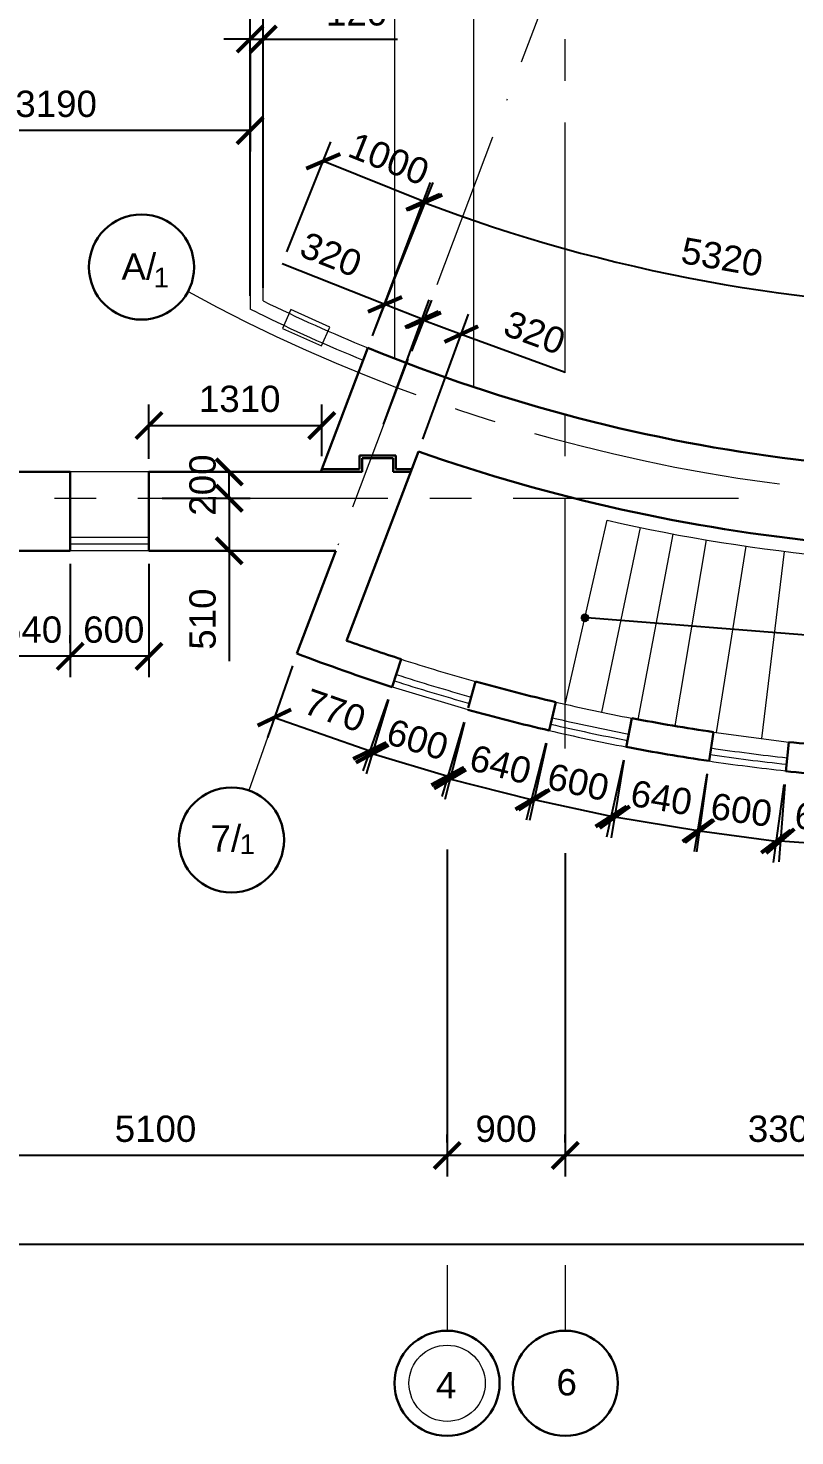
# Model space of a CAD drawing. Header units: millimetres. Extents: x -273 to 3634, y 3015 to 4572.
# Drawn here: x 2473.4 to 2531.8, y 3742 to 3849.1 of the extents above; entities that cross this region are included whole.
import ezdxf

# ---------------------------------------------------------------- set-up
doc = ezdxf.new("R2010")
doc.units = ezdxf.units.MM
doc.linetypes.add('ACAD_ISO10W100', pattern=[18, 12, -3, 0, -3])
doc.linetypes.add('CENTER2', pattern=[28.575, 19.05, -3.175, 3.175, -3.175])
doc.layers.add('@', color=250, linetype='Continuous', lineweight=60)
doc.styles.get("Standard").update_dxf_attribs({"font": 'arial.ttf', "height": 2})
doc.dimstyles.new('ISO-25', dxfattribs={"dimtxt": 2, "dimasz": 2, "dimexe": 1.6, "dimexo": 1, "dimgap": 1, "dimtad": 1, "dimdsep": 46, "dimtxsty": 'Standard', "dimblk": 'ARCHTICK', "dimcen": 2, "dimadec": 0, "dimazin": 0, "dimtfac": 1, "dimtmove": 0, "dimatfit": 3, "dimfxl": 1, "dimarcsym": 0})

# ---------------------------------------------------------------- blocks, each defined once
blk = doc.blocks.new('_ArchTick')
at = {"color": 0, "linetype": 'ByBlock', "lineweight": 15, "const_width": 0.15}
blk.add_lwpolyline([(-0.5, -0.5), (0.5, 0.5)], dxfattribs=at)
blk = doc.blocks.new('*D106')
at = {"layer": '@', "color": 0, "lineweight": -2, "transparency": 16777216}
for p, q in [((2476.65, 3808.31), (2476.65, 3799.68)), ((2470.25, 3802.28), (2470.25, 3802.88)), ((2476.65, 3801.28), (2470.25, 3801.28))]:
    blk.add_line(p, q, dxfattribs=at)
at = {"layer": 'Defpoints', "color": 0, "lineweight": 15, "transparency": 16777216}
for p in [(2476.65, 3809.31), (2470.25, 3801.28), (2470.25, 3801.28)]:
    blk.add_point(p, dxfattribs=at)
at = {"layer": '@', "color": 0, "lineweight": -2, "transparency": 16777216, "xscale": 2, "yscale": 2, "zscale": 2, "rotation": 180}
blk.add_blockref('_ArchTick', (2470.25, 3801.28), dxfattribs=at)
at = {"layer": '@', "color": 0, "lineweight": -2, "transparency": 16777216, "xscale": 2, "yscale": 2, "zscale": 2}
blk.add_blockref('_ArchTick', (2476.65, 3801.28), dxfattribs=at)
at = {"layer": '@', "color": 0, "lineweight": 15, "transparency": 16777216, "insert": (2473.71, 3803.3), "char_height": 2, "attachment_point": 5}
blk.add_mtext('640', dxfattribs=at)
blk = doc.blocks.new('*D107')
at = {"layer": '@', "color": 0, "lineweight": -2, "transparency": 16777216}
for p, q in [((2482.65, 3808.31), (2482.65, 3799.68)), ((2476.65, 3802.28), (2476.65, 3802.88)), ((2482.65, 3801.28), (2476.65, 3801.28))]:
    blk.add_line(p, q, dxfattribs=at)
at = {"layer": 'Defpoints', "color": 0, "lineweight": 15, "transparency": 16777216}
for p in [(2482.65, 3809.31), (2476.65, 3801.28), (2476.65, 3801.28)]:
    blk.add_point(p, dxfattribs=at)
at = {"layer": '@', "color": 0, "lineweight": -2, "transparency": 16777216, "xscale": 2, "yscale": 2, "zscale": 2, "rotation": 180}
blk.add_blockref('_ArchTick', (2476.65, 3801.28), dxfattribs=at)
at = {"layer": '@', "color": 0, "lineweight": -2, "transparency": 16777216, "xscale": 2, "yscale": 2, "zscale": 2}
blk.add_blockref('_ArchTick', (2482.65, 3801.28), dxfattribs=at)
at = {"layer": '@', "color": 0, "lineweight": 15, "transparency": 16777216, "insert": (2479.97, 3803.3), "char_height": 2, "attachment_point": 5}
blk.add_mtext('600', dxfattribs=at)
blk = doc.blocks.new('*D108')
at = {"layer": '@', "color": 0, "lineweight": -2, "transparency": 16777216}
for p, q in [((2483.65, 3813.31), (2490.36, 3813.31)), ((2488.76, 3813.31), (2488.76, 3809.31)), ((2483.65, 3809.31), (2490.36, 3809.31)), ((2488.76, 3809.31), (2488.76, 3800.9))]:
    blk.add_line(p, q, dxfattribs=at)
at = {"layer": 'Defpoints', "color": 0, "lineweight": 15, "transparency": 16777216}
for p in [(2482.65, 3813.31), (2482.65, 3809.31), (2488.76, 3809.31)]:
    blk.add_point(p, dxfattribs=at)
at = {"layer": '@', "color": 0, "lineweight": -2, "transparency": 16777216, "xscale": 2, "yscale": 2, "zscale": 2}
for p, rotation in [((2488.76, 3813.31), 90), ((2488.76, 3809.31), 270)]:
    blk.add_blockref('_ArchTick', p, dxfattribs=dict(at, rotation=rotation))
at = {"layer": '@', "color": 0, "lineweight": 15, "transparency": 16777216, "insert": (2486.74, 3804.11), "char_height": 2, "attachment_point": 5, "rotation": 90}
blk.add_mtext('510', dxfattribs=at)
blk = doc.blocks.new('*D109')
at = {"layer": '@', "color": 0, "lineweight": -2, "transparency": 16777216}
for p, q in [((2483.65, 3815.31), (2490.36, 3815.31)), ((2488.76, 3813.31), (2488.76, 3815.31)), ((2487.76, 3813.31), (2487.16, 3813.31))]:
    blk.add_line(p, q, dxfattribs=at)
at = {"layer": 'Defpoints', "color": 0, "lineweight": 15, "transparency": 16777216}
for p in [(2482.65, 3815.31), (2488.76, 3815.31), (2488.76, 3813.31)]:
    blk.add_point(p, dxfattribs=at)
at = {"layer": '@', "color": 0, "lineweight": -2, "transparency": 16777216, "xscale": 2, "yscale": 2, "zscale": 2}
for p, rotation in [((2488.76, 3815.31), 90), ((2488.76, 3813.31), 270)]:
    blk.add_blockref('_ArchTick', p, dxfattribs=dict(at, rotation=rotation))
at = {"layer": '@', "color": 0, "lineweight": 15, "transparency": 16777216, "insert": (2486.74, 3814.31), "char_height": 2, "attachment_point": 5, "rotation": 90}
blk.add_mtext('200', dxfattribs=at)
blk = doc.blocks.new('*D110')
at = {"layer": '@', "color": 0, "lineweight": -2, "transparency": 16777216}
for p, q in [((2482.65, 3816.31), (2482.65, 3820.44)), ((2495.81, 3816.51), (2495.81, 3820.44)), ((2482.65, 3818.84), (2495.81, 3818.84))]:
    blk.add_line(p, q, dxfattribs=at)
at = {"layer": 'Defpoints', "color": 0, "lineweight": 15, "transparency": 16777216}
for p in [(2495.81, 3818.84), (2482.65, 3815.31), (2495.81, 3815.51)]:
    blk.add_point(p, dxfattribs=at)
at = {"layer": '@', "color": 0, "lineweight": -2, "transparency": 16777216, "xscale": 2, "yscale": 2, "zscale": 2, "rotation": 180}
blk.add_blockref('_ArchTick', (2482.65, 3818.84), dxfattribs=at)
at = {"layer": '@', "color": 0, "lineweight": -2, "transparency": 16777216, "xscale": 2, "yscale": 2, "zscale": 2}
blk.add_blockref('_ArchTick', (2495.81, 3818.84), dxfattribs=at)
at = {"layer": '@', "color": 0, "lineweight": 15, "transparency": 16777216, "insert": (2489.56, 3820.86), "char_height": 2, "attachment_point": 5}
blk.add_mtext('1310', dxfattribs=at)
blk = doc.blocks.new('*D111')
at = {"layer": '@', "color": 0, "lineweight": -2, "transparency": 16777216}
for p, q in [((2493.58, 3800.55), (2491.67, 3795.11)), ((2500.84, 3798), (2498.94, 3792.57)), ((2492.2, 3796.62), (2499.47, 3794.08))]:
    blk.add_line(p, q, dxfattribs=at)
at = {"layer": 'Defpoints', "color": 0, "lineweight": 15, "transparency": 16777216}
for p in [(2493.91, 3801.49), (2501.17, 3798.94), (2499.47, 3794.08)]:
    blk.add_point(p, dxfattribs=at)
at = {"layer": '@', "color": 0, "lineweight": -2, "transparency": 16777216, "xscale": 2, "yscale": 2, "zscale": 2}
for p, rotation in [((2492.2, 3796.62), 160.6831842563534), ((2499.47, 3794.08), 340.6831842563533)]:
    blk.add_blockref('_ArchTick', p, dxfattribs=dict(at, rotation=rotation))
at = {"layer": '@', "color": 0, "lineweight": 15, "transparency": 16777216, "insert": (2496.81, 3797.15), "char_height": 2, "attachment_point": 5, "rotation": 340.6832}
blk.add_mtext('770', dxfattribs=at)
blk = doc.blocks.new('*D112')
at = {"layer": '@', "color": 0, "lineweight": -2, "transparency": 16777216}
for p, q in [((2500.89, 3797.99), (2499.19, 3792.33)), ((2506.63, 3796.26), (2504.94, 3790.6)), ((2505.4, 3792.14), (2499.65, 3793.86))]:
    blk.add_line(p, q, dxfattribs=at)
at = {"layer": 'Defpoints', "color": 0, "lineweight": 15, "transparency": 16777216}
for p in [(2501.17, 3798.94), (2506.92, 3797.22), (2499.65, 3793.86)]:
    blk.add_point(p, dxfattribs=at)
at = {"layer": '@', "color": 0, "lineweight": -2, "transparency": 16777216, "xscale": 2, "yscale": 2, "zscale": 2}
for p, rotation in [((2499.65, 3793.86), 163.2891423505844), ((2505.4, 3792.14), 343.2891423505844)]:
    blk.add_blockref('_ArchTick', p, dxfattribs=dict(at, rotation=rotation))
at = {"layer": '@', "color": 0, "lineweight": 15, "transparency": 16777216, "insert": (2503.1, 3794.94), "char_height": 2, "attachment_point": 5, "rotation": 343.2891}
blk.add_mtext('600', dxfattribs=at)
blk = doc.blocks.new('*D113')
at = {"layer": '@', "color": 0, "lineweight": -2, "transparency": 16777216}
for p, q in [((2506.67, 3796.25), (2505.17, 3790.39)), ((2512.88, 3794.66), (2511.38, 3788.8)), ((2511.77, 3790.35), (2505.57, 3791.94))]:
    blk.add_line(p, q, dxfattribs=at)
at = {"layer": 'Defpoints', "color": 0, "lineweight": 15, "transparency": 16777216}
for p in [(2506.92, 3797.22), (2513.12, 3795.63), (2505.57, 3791.94)]:
    blk.add_point(p, dxfattribs=at)
at = {"layer": '@', "color": 0, "lineweight": -2, "transparency": 16777216, "xscale": 2, "yscale": 2, "zscale": 2}
for p, rotation in [((2505.57, 3791.94), 165.6485216096793), ((2511.77, 3790.35), 345.6485216096793)]:
    blk.add_blockref('_ArchTick', p, dxfattribs=dict(at, rotation=rotation))
at = {"layer": '@', "color": 0, "lineweight": 15, "transparency": 16777216, "insert": (2509.42, 3793.04), "char_height": 2, "attachment_point": 5, "rotation": 345.6485}
blk.add_mtext('640', dxfattribs=at)
blk = doc.blocks.new('*D114')
at = {"layer": '@', "color": 0, "lineweight": -2, "transparency": 16777216}
for p, q in [((2512.91, 3794.65), (2511.63, 3788.79)), ((2518.77, 3793.37), (2517.49, 3787.51)), ((2517.84, 3789.08), (2511.97, 3790.36))]:
    blk.add_line(p, q, dxfattribs=at)
at = {"layer": 'Defpoints', "color": 0, "lineweight": 15, "transparency": 16777216}
for p in [(2513.12, 3795.63), (2518.99, 3794.35), (2511.97, 3790.36)]:
    blk.add_point(p, dxfattribs=at)
at = {"layer": '@', "color": 0, "lineweight": -2, "transparency": 16777216, "xscale": 2, "yscale": 2, "zscale": 2}
for p, rotation in [((2511.97, 3790.36), 167.6861231399982), ((2517.84, 3789.08), 347.6861231399982)]:
    blk.add_blockref('_ArchTick', p, dxfattribs=dict(at, rotation=rotation))
at = {"layer": '@', "color": 0, "lineweight": 15, "transparency": 16777216, "insert": (2515.34, 3791.69), "char_height": 2, "attachment_point": 5, "rotation": 347.6861}
blk.add_mtext('600', dxfattribs=at)
blk = doc.blocks.new('*D115')
at = {"layer": '@', "color": 0, "lineweight": -2, "transparency": 16777216}
for p, q in [((2518.82, 3793.36), (2517.85, 3787.46)), ((2525.14, 3792.33), (2524.17, 3786.43)), ((2524.43, 3788), (2518.11, 3789.04))]:
    blk.add_line(p, q, dxfattribs=at)
at = {"layer": 'Defpoints', "color": 0, "lineweight": 15, "transparency": 16777216}
for p in [(2518.99, 3794.35), (2525.3, 3793.31), (2518.11, 3789.04)]:
    blk.add_point(p, dxfattribs=at)
at = {"layer": '@', "color": 0, "lineweight": -2, "transparency": 16777216, "xscale": 2, "yscale": 2, "zscale": 2}
for p, rotation in [((2518.11, 3789.04), 170.6666553433989), ((2524.43, 3788), 350.6666553433989)]:
    blk.add_blockref('_ArchTick', p, dxfattribs=dict(at, rotation=rotation))
at = {"layer": '@', "color": 0, "lineweight": 15, "transparency": 16777216, "insert": (2521.67, 3790.51), "char_height": 2, "attachment_point": 5, "rotation": 350.6667}
blk.add_mtext('640', dxfattribs=at)
blk = doc.blocks.new('*D116')
at = {"layer": '@', "color": 0, "lineweight": -2, "transparency": 16777216}
for p, q in [((2525.16, 3792.32), (2524.34, 3786.4)), ((2531, 3791.52), (2530.18, 3785.59)), ((2530.4, 3787.18), (2524.56, 3787.98))]:
    blk.add_line(p, q, dxfattribs=at)
at = {"layer": 'Defpoints', "color": 0, "lineweight": 15, "transparency": 16777216}
for p in [(2525.3, 3793.31), (2531.13, 3792.51), (2524.56, 3787.98)]:
    blk.add_point(p, dxfattribs=at)
at = {"layer": '@', "color": 0, "lineweight": -2, "transparency": 16777216, "xscale": 2, "yscale": 2, "zscale": 2}
for p, rotation in [((2524.56, 3787.98), 172.1256569162659), ((2530.4, 3787.18), 352.1256569162659)]:
    blk.add_blockref('_ArchTick', p, dxfattribs=dict(at, rotation=rotation))
at = {"layer": '@', "color": 0, "lineweight": 15, "transparency": 16777216, "insert": (2527.76, 3789.58), "char_height": 2, "attachment_point": 5, "rotation": 352.1257}
blk.add_mtext('600', dxfattribs=at)
blk = doc.blocks.new('*D117')
at = {"layer": '@', "color": 0, "lineweight": -2, "transparency": 16777216}
for p, q in [((2531.06, 3791.51), (2530.6, 3785.63)), ((2537.43, 3791.02), (2536.98, 3785.13)), ((2537.1, 3786.73), (2530.72, 3787.22))]:
    blk.add_line(p, q, dxfattribs=at)
at = {"layer": 'Defpoints', "color": 0, "lineweight": 15, "transparency": 16777216}
for p in [(2531.13, 3792.51), (2537.51, 3792.01), (2530.72, 3787.22)]:
    blk.add_point(p, dxfattribs=at)
at = {"layer": '@', "color": 0, "lineweight": -2, "transparency": 16777216, "xscale": 2, "yscale": 2, "zscale": 2}
for p, rotation in [((2530.72, 3787.22), 175.5688516098091), ((2537.1, 3786.73), 355.5688516098092)]:
    blk.add_blockref('_ArchTick', p, dxfattribs=dict(at, rotation=rotation))
at = {"layer": '@', "color": 0, "lineweight": 15, "transparency": 16777216, "insert": (2534.16, 3788.98), "char_height": 2, "attachment_point": 5, "rotation": 355.5689}
blk.add_mtext('640', dxfattribs=at)
blk = doc.blocks.new('*D145')
at = {"layer": '@', "color": 0, "lineweight": -2, "transparency": 16777216}
for p, q in [((2458.35, 3798.68), (2458.35, 3761.69)), ((2505.35, 3786.57), (2505.35, 3761.69)), ((2505.35, 3763.29), (2458.35, 3763.29))]:
    blk.add_line(p, q, dxfattribs=at)
at = {"layer": 'Defpoints', "color": 0, "lineweight": 15, "transparency": 16777216}
for p in [(2458.35, 3799.68), (2505.35, 3787.57), (2458.35, 3763.29)]:
    blk.add_point(p, dxfattribs=at)
at = {"layer": '@', "color": 0, "lineweight": -2, "transparency": 16777216, "xscale": 2, "yscale": 2, "zscale": 2, "rotation": 180}
blk.add_blockref('_ArchTick', (2458.35, 3763.29), dxfattribs=at)
at = {"layer": '@', "color": 0, "lineweight": -2, "transparency": 16777216, "xscale": 2, "yscale": 2, "zscale": 2}
blk.add_blockref('_ArchTick', (2505.35, 3763.29), dxfattribs=at)
at = {"layer": '@', "color": 0, "lineweight": 15, "transparency": 16777216, "insert": (2483.15, 3765.31), "char_height": 2, "attachment_point": 5}
blk.add_mtext('5100', dxfattribs=at)
blk = doc.blocks.new('*D146')
at = {"layer": '@', "color": 0, "lineweight": -2, "transparency": 16777216}
for p, q in [((2514.35, 3786.3), (2514.35, 3761.69)), ((2505.35, 3764.29), (2505.35, 3764.89)), ((2514.35, 3763.29), (2505.35, 3763.29))]:
    blk.add_line(p, q, dxfattribs=at)
at = {"layer": 'Defpoints', "color": 0, "lineweight": 15, "transparency": 16777216}
for p in [(2514.35, 3787.3), (2505.35, 3763.29), (2505.35, 3763.29)]:
    blk.add_point(p, dxfattribs=at)
at = {"layer": '@', "color": 0, "lineweight": -2, "transparency": 16777216, "xscale": 2, "yscale": 2, "zscale": 2, "rotation": 180}
blk.add_blockref('_ArchTick', (2505.35, 3763.29), dxfattribs=at)
at = {"layer": '@', "color": 0, "lineweight": -2, "transparency": 16777216, "xscale": 2, "yscale": 2, "zscale": 2}
blk.add_blockref('_ArchTick', (2514.35, 3763.29), dxfattribs=at)
at = {"layer": '@', "color": 0, "lineweight": 15, "transparency": 16777216, "insert": (2509.84, 3765.31), "char_height": 2, "attachment_point": 5}
blk.add_mtext('900', dxfattribs=at)
blk = doc.blocks.new('*D147')
at = {"layer": '@', "color": 0, "lineweight": -2, "transparency": 16777216}
for p, q in [((2547.35, 3782.06), (2547.35, 3761.69)), ((2514.35, 3764.29), (2514.35, 3764.89)), ((2547.35, 3763.29), (2514.35, 3763.29))]:
    blk.add_line(p, q, dxfattribs=at)
at = {"layer": 'Defpoints', "color": 0, "lineweight": 15, "transparency": 16777216}
for p in [(2547.35, 3783.06), (2514.35, 3763.29), (2514.35, 3763.29)]:
    blk.add_point(p, dxfattribs=at)
at = {"layer": '@', "color": 0, "lineweight": -2, "transparency": 16777216, "xscale": 2, "yscale": 2, "zscale": 2, "rotation": 180}
blk.add_blockref('_ArchTick', (2514.35, 3763.29), dxfattribs=at)
at = {"layer": '@', "color": 0, "lineweight": -2, "transparency": 16777216, "xscale": 2, "yscale": 2, "zscale": 2}
blk.add_blockref('_ArchTick', (2547.35, 3763.29), dxfattribs=at)
at = {"layer": '@', "color": 0, "lineweight": 15, "transparency": 16777216, "insert": (2531.36, 3765.31), "char_height": 2, "attachment_point": 5}
blk.add_mtext('3300', dxfattribs=at)
blk = doc.blocks.new('*D160')
at = {"layer": '@', "color": 0, "lineweight": -2, "transparency": 16777216}
for p, q in [((2052.35, 3760.69), (2052.35, 3754.95)), ((2676.35, 3760.69), (2676.35, 3754.95)), ((2052.35, 3756.55), (2676.35, 3756.55))]:
    blk.add_line(p, q, dxfattribs=at)
at = {"layer": 'Defpoints', "color": 0, "lineweight": 15, "transparency": 16777216}
for p in [(2052.35, 3761.69), (2676.35, 3761.69), (2676.35, 3756.55)]:
    blk.add_point(p, dxfattribs=at)
at = {"layer": '@', "color": 0, "lineweight": -2, "transparency": 16777216, "xscale": 2, "yscale": 2, "zscale": 2, "rotation": 180}
blk.add_blockref('_ArchTick', (2052.35, 3756.55), dxfattribs=at)
at = {"layer": '@', "color": 0, "lineweight": -2, "transparency": 16777216, "xscale": 2, "yscale": 2, "zscale": 2}
blk.add_blockref('_ArchTick', (2676.35, 3756.55), dxfattribs=at)
at = {"layer": '@', "color": 0, "lineweight": 15, "transparency": 16777216, "insert": (2362.49, 3758.57), "char_height": 2, "attachment_point": 5}
blk.add_mtext('62400', dxfattribs=at)
blk = doc.blocks.new('*D169')
at = {"layer": '@', "color": 0, "lineweight": -2, "transparency": 16777216}
blk.add_line((2499.67, 3825.68), (2504.09, 3837.33), dxfattribs=at)
blk.add_arc((2547.35, 3951.33), 123.53, 249.2187, 270, dxfattribs=at)
at = {"layer": 'Defpoints', "color": 0, "lineweight": 15, "transparency": 16777216}
for p in [(2547.35, 4076.36), (2517.77, 3831.39), (2499.31, 3824.75), (2495.73, 3815.31), (2547.35, 3783.06)]:
    blk.add_point(p, dxfattribs=at)
at = {"layer": '@', "color": 0, "lineweight": -2, "transparency": 16777216, "xscale": 2, "yscale": 2, "zscale": 2, "rotation": 159.2186816920982}
blk.add_blockref('_ArchTick', (2503.52, 3835.84), dxfattribs=at)
at = {"layer": '@', "color": 0, "lineweight": -2, "transparency": 16777216, "xscale": 2, "yscale": 2, "zscale": 2}
blk.add_blockref('_ArchTick', (2547.35, 3827.8), dxfattribs=at)
at = {"layer": '@', "color": 0, "lineweight": 15, "transparency": 16777216, "insert": (2526.29, 3831.66), "char_height": 2, "attachment_point": 5, "rotation": 350.0211}
blk.add_mtext('5320', dxfattribs=at)
blk = doc.blocks.new('*D170')
at = {"layer": '@', "color": 0, "lineweight": -2, "transparency": 16777216}
for p, q in [((2500.62, 3828.06), (2492.79, 3831.14)), ((2499.68, 3825.68), (2501.2, 3829.55)), ((2503.59, 3826.88), (2500.62, 3828.06)), ((2502.66, 3824.51), (2504.18, 3828.37))]:
    blk.add_line(p, q, dxfattribs=at)
at = {"layer": 'Defpoints', "color": 0, "lineweight": 15, "transparency": 16777216}
for p in [(2503.59, 3826.88), (2499.31, 3824.75), (2502.29, 3823.58)]:
    blk.add_point(p, dxfattribs=at)
at = {"layer": '@', "color": 0, "lineweight": -2, "transparency": 16777216, "xscale": 2, "yscale": 2, "zscale": 2}
for p, rotation in [((2500.62, 3828.06), 158.4967686978863), ((2503.59, 3826.88), 338.4967686978863)]:
    blk.add_blockref('_ArchTick', p, dxfattribs=dict(at, rotation=rotation))
at = {"layer": '@', "color": 0, "lineweight": 15, "transparency": 16777216, "insert": (2496.51, 3831.85), "char_height": 2, "attachment_point": 5, "rotation": 338.4968}
blk.add_mtext('320', dxfattribs=at)
blk = doc.blocks.new('*D171')
at = {"layer": '@', "color": 0, "lineweight": -2, "transparency": 16777216}
for p, q in [((2500.5, 3818.91), (2503.98, 3828.4)), ((2503.43, 3826.9), (2506.43, 3825.8)), ((2503.51, 3817.81), (2506.98, 3827.31)), ((2506.43, 3825.8), (2514.33, 3822.91))]:
    blk.add_line(p, q, dxfattribs=at)
at = {"layer": 'Defpoints', "color": 0, "lineweight": 15, "transparency": 16777216}
for p in [(2503.43, 3826.9), (2500.16, 3817.97), (2503.17, 3816.87)]:
    blk.add_point(p, dxfattribs=at)
at = {"layer": '@', "color": 0, "lineweight": -2, "transparency": 16777216, "xscale": 2, "yscale": 2, "zscale": 2}
for p, rotation in [((2503.43, 3826.9), 159.9080207471852), ((2506.43, 3825.8), 339.9080207471852)]:
    blk.add_blockref('_ArchTick', p, dxfattribs=dict(at, rotation=rotation))
at = {"layer": '@', "color": 0, "lineweight": 15, "transparency": 16777216, "insert": (2512.02, 3825.91), "char_height": 2, "attachment_point": 5, "rotation": 339.908}
blk.add_mtext('320', dxfattribs=at)
blk = doc.blocks.new('*D172')
at = {"layer": '@', "color": 0, "lineweight": -2, "transparency": 16777216}
for p, q in [((2493.16, 3832.07), (2496.51, 3840.44)), ((2503.68, 3835.84), (2495.92, 3838.95)), ((2500.93, 3828.96), (2504.28, 3837.33))]:
    blk.add_line(p, q, dxfattribs=at)
at = {"layer": 'Defpoints', "color": 0, "lineweight": 15, "transparency": 16777216}
for p in [(2495.92, 3838.95), (2492.79, 3831.14), (2500.56, 3828.03)]:
    blk.add_point(p, dxfattribs=at)
at = {"layer": '@', "color": 0, "lineweight": -2, "transparency": 16777216, "xscale": 2, "yscale": 2, "zscale": 2}
for p, rotation in [((2495.92, 3838.95), 158.1938519484304), ((2503.68, 3835.84), 338.1938519484303)]:
    blk.add_blockref('_ArchTick', p, dxfattribs=dict(at, rotation=rotation))
at = {"layer": '@', "color": 0, "lineweight": 15, "transparency": 16777216, "insert": (2500.92, 3839.13), "char_height": 2, "attachment_point": 5, "rotation": 338.1939}
blk.add_mtext('1000', dxfattribs=at)
blk = doc.blocks.new('*D173')
at = {"layer": '@', "color": 0, "lineweight": -2, "transparency": 16777216}
for p, q in [((2490.35, 3828.71), (2490.35, 3849.85)), ((2491.35, 3829.33), (2491.35, 3849.85)), ((2490.35, 3848.25), (2488.35, 3848.25)), ((2490.35, 3848.25), (2491.35, 3848.25)), ((2491.35, 3848.25), (2501.57, 3848.25))]:
    blk.add_line(p, q, dxfattribs=at)
at = {"layer": 'Defpoints', "color": 0, "lineweight": 15, "transparency": 16777216}
for p in [(2490.35, 3848.25), (2491.35, 3828.33), (2490.35, 3827.71)]:
    blk.add_point(p, dxfattribs=at)
at = {"layer": '@', "color": 0, "lineweight": -2, "transparency": 16777216, "xscale": 2, "yscale": 2, "zscale": 2}
blk.add_blockref('_ArchTick', (2490.35, 3848.25), dxfattribs=at)
at = {"layer": '@', "color": 0, "lineweight": -2, "transparency": 16777216, "xscale": 2, "yscale": 2, "zscale": 2, "rotation": 180}
blk.add_blockref('_ArchTick', (2491.35, 3848.25), dxfattribs=at)
at = {"layer": '@', "color": 0, "lineweight": 15, "transparency": 16777216, "insert": (2498.46, 3850.27), "char_height": 2, "attachment_point": 5}
blk.add_mtext('120', dxfattribs=at)
blk = doc.blocks.new('*D174')
at = {"layer": '@', "color": 0, "lineweight": -2, "transparency": 16777216}
for p, q in [((2458.35, 3847.25), (2458.35, 3839.69)), ((2490.35, 3847.25), (2490.35, 3839.69)), ((2490.35, 3841.29), (2458.35, 3841.29))]:
    blk.add_line(p, q, dxfattribs=at)
at = {"layer": 'Defpoints', "color": 0, "lineweight": 15, "transparency": 16777216}
for p in [(2458.35, 3848.25), (2490.35, 3848.25), (2458.35, 3841.29)]:
    blk.add_point(p, dxfattribs=at)
at = {"layer": '@', "color": 0, "lineweight": -2, "transparency": 16777216, "xscale": 2, "yscale": 2, "zscale": 2, "rotation": 180}
blk.add_blockref('_ArchTick', (2458.35, 3841.29), dxfattribs=at)
at = {"layer": '@', "color": 0, "lineweight": -2, "transparency": 16777216, "xscale": 2, "yscale": 2, "zscale": 2}
blk.add_blockref('_ArchTick', (2490.35, 3841.29), dxfattribs=at)
at = {"layer": '@', "color": 0, "lineweight": 15, "transparency": 16777216, "insert": (2475.58, 3843.31), "char_height": 2, "attachment_point": 5}
blk.add_mtext('3190', dxfattribs=at)
blk = doc.blocks.new('*D294')
at = {"layer": '@', "color": 0, "lineweight": -2, "transparency": 16777216}
blk.add_line((2529.28, 4067.01), (2530.47, 4058.8), dxfattribs=at)
blk.add_arc((2547.35, 3942.31), 119.31, 90, 98.247, dxfattribs=at)
at = {"layer": 'Defpoints', "color": 0, "lineweight": 15, "transparency": 16777216}
for p in [(2547.35, 4076.36), (2528.27, 4073.94), (2529.13, 4068), (2535.92, 4061.07), (2547.35, 3783.06)]:
    blk.add_point(p, dxfattribs=at)
at = {"layer": '@', "color": 0, "lineweight": -2, "transparency": 16777216, "xscale": 2, "yscale": 2, "zscale": 2}
blk.add_blockref('_ArchTick', (2547.35, 4061.62), dxfattribs=at)
at = {"layer": '@', "color": 0, "lineweight": -2, "transparency": 16777216, "xscale": 2, "yscale": 2, "zscale": 2, "rotation": 188.2469675792458}
blk.add_blockref('_ArchTick', (2530.24, 4060.39), dxfattribs=at)
at = {"layer": '@', "color": 0, "lineweight": 15, "transparency": 16777216, "insert": (2538.9, 4063.35), "char_height": 2, "attachment_point": 5, "rotation": 3.9958}
blk.add_mtext('1625', dxfattribs=at)
blk = doc.blocks.new('*D384')
at = {"layer": '@', "color": 0, "lineweight": -2, "transparency": 16777216}
for p, q in [((2459.93, 4075.74), (2454.64, 4082.79)), ((2458.33, 4074.54), (2461.21, 4076.69)), ((2652.79, 3818.33), (2459.93, 4075.74)), ((2651.2, 3817.14), (2654.07, 3819.29))]:
    blk.add_line(p, q, dxfattribs=at)
at = {"layer": 'Defpoints', "color": 0, "lineweight": 15, "transparency": 16777216}
for p in [(2457.53, 4073.94), (2652.79, 3818.33), (2650.4, 3816.54)]:
    blk.add_point(p, dxfattribs=at)
at = {"layer": '@', "color": 0, "lineweight": -2, "transparency": 16777216, "xscale": 2, "yscale": 2, "zscale": 2}
for p, rotation in [((2459.93, 4075.74), 126.8437671405722), ((2652.79, 3818.33), 306.8437671405722)]:
    blk.add_blockref('_ArchTick', p, dxfattribs=dict(at, rotation=rotation))
at = {"layer": '@', "color": 0, "lineweight": 15, "transparency": 16777216, "insert": (2458.18, 4081.43), "char_height": 2, "attachment_point": 5, "rotation": 306.8438}
blk.add_mtext('380', dxfattribs=at)

msp = doc.modelspace()

# ---------------------------------------------------------------- linework, layer by layer
at = {"layer": '@', "color": 0, "linetype": 'CENTER2', "lineweight": 15}
for p, q in [((2514.349, 3794.275), (2514.349, 4025.528)), ((2310.349, 3813.314), (2527.531, 3813.314))]:
    msp.add_line(p, q, dxfattribs=at)
at = {"layer": '@', "color": 0, "linetype": 'ACAD_ISO10W100', "lineweight": 15}
msp.add_line((2547.349, 3942.314), (2496.877, 3809.314), dxfattribs=at)
at = {"layer": '@', "color": 0, "lineweight": 15}
for p, q in [((2501.349, 3871.314), (2501.349, 3823.938)), ((2507.349, 3871.314), (2507.349, 3821.778)), ((2491.349, 3828.328), (2491.349, 3861.472)), ((2490.349, 3858.314), (2490.349, 3827.707)), ((2490.932, 3827.421), (2490.349, 3827.707)), ((2493.461, 3827.675), (2492.826, 3826.233)), ((2496.425, 3826.326), (2493.461, 3827.675)), ((2492.826, 3826.233), (2495.79, 3824.911)), ((2495.79, 3824.911), (2496.425, 3826.326)), ((2482.649, 3815.314), (2476.649, 3815.314)), ((2514.349, 3797.63), (2517.542, 3811.629)), ((2520.044, 3811.083), (2517.119, 3797.026)), ((2482.649, 3810.314), (2476.649, 3810.314)), ((2482.649, 3809.814), (2476.649, 3809.814)), ((2519.9, 3796.475), (2522.555, 3810.586)), ((2525.076, 3810.136), (2522.69, 3795.978)), ((2525.851, 3795.49), (2528.129, 3809.658)), ((2482.649, 3809.314), (2476.649, 3809.314)), ((2529.305, 3795.016), (2531.051, 3809.267)), ((2501.174, 3798.943), (2506.921, 3797.218)), ((2491.672, 3795.112), (2490.258, 3791.076)), ((2525.624, 3795.513), (2531.367, 3794.752)), ((2505.349, 3754.953), (2505.349, 3749.953)), ((2514.349, 3754.953), (2514.349, 3749.953))]:
    msp.add_line(p, q, dxfattribs=at)
at = {"layer": '@', "color": 0, "lineweight": 30}
for p, q in [((2499.312, 3824.75), (2495.731, 3815.314)), ((2503.166, 3816.868), (2497.701, 3802.466)), ((2498.689, 3816.358), (2498.689, 3816.558)), ((2498.689, 3816.558), (2498.889, 3816.558)), ((2498.689, 3815.514), (2498.689, 3816.358)), ((2498.889, 3816.558), (2501.25, 3816.558)), ((2498.889, 3815.314), (2498.889, 3816.358)), ((2498.889, 3816.358), (2501.25, 3816.358)), ((2501.25, 3816.558), (2501.45, 3816.558)), ((2501.25, 3816.358), (2501.25, 3815.314)), ((2501.45, 3816.558), (2501.45, 3816.358)), ((2501.45, 3816.358), (2501.45, 3815.514)), ((2470.249, 3815.314), (2476.649, 3815.314)), ((2476.649, 3809.314), (2476.649, 3815.314)), ((2482.649, 3809.314), (2482.649, 3815.314)), ((2482.649, 3815.314), (2495.731, 3815.314)), ((2495.731, 3815.314), (2498.889, 3815.314)), ((2495.807, 3815.514), (2498.689, 3815.514)), ((2501.25, 3815.314), (2502.577, 3815.314)), ((2501.45, 3815.514), (2502.577, 3815.514)), ((2502.577, 3815.514), (2502.653, 3815.514)), ((2470.249, 3809.314), (2476.649, 3809.314)), ((2482.649, 3809.314), (2496.877, 3809.314)), ((2496.877, 3809.314), (2493.908, 3801.49)), ((2501.174, 3798.943), (2501.855, 3801.06)), ((2506.962, 3797.365), (2507.518, 3799.36)), ((2513.125, 3795.631), (2513.63, 3797.796)), ((2518.986, 3794.351), (2519.411, 3796.568)), ((2525.298, 3793.314), (2525.624, 3795.513)), ((2531.133, 3792.507), (2531.367, 3794.752))]:
    msp.add_line(p, q, dxfattribs=at)
for centre in [(2482.082, 3830.9), (2488.934, 3787.301), (2505.349, 3745.953), (2514.349, 3745.953)]:
    msp.add_circle(centre, 4, dxfattribs=at)
at = {"layer": '@', "color": 0, "lineweight": 50}
msp.add_circle((2515.85, 3804.208), 0.195, dxfattribs=at)
at = {"layer": '@', "color": 0, "lineweight": 15}
msp.add_circle((2505.349, 3745.953), 2.903, dxfattribs=at)
at = {"layer": '@', "color": 0, "linetype": 'CENTER2', "lineweight": 15}
msp.add_arc((2547.349, 3942.314), 129, 241.41301, 90, dxfattribs=at)
at = {"layer": '@', "color": 0, "lineweight": 15}
for centre, radius, start, end in [((2547.349, 3942.314), 127, 243.83582, 247.77486), ((2547.373, 3942.305), 128, 243.83582, 247.77486), ((2547.349, 3942.314), 134.042, 257.15161, 272.28113), ((2547.349, 3942.314), 148.4, 252.14769, 254.4306), ((2547.349, 3942.314), 150.124, 252.14769, 254.4306), ((2547.349, 3942.314), 149.624, 252.14769, 254.4306), ((2547.349, 3942.314), 148.4, 256.86645, 259.14865), ((2547.349, 3942.314), 150.624, 256.86645, 259.14865), ((2547.349, 3942.314), 150.124, 256.86645, 259.14865), ((2547.349, 3942.314), 149.624, 256.86645, 259.14865), ((2547.349, 3942.314), 150.124, 261.58168, 263.82098), ((2547.349, 3942.314), 149.624, 261.58168, 263.82021), ((2547.349, 3942.314), 150.624, 261.58168, 263.82174)]:
    msp.add_arc(centre, radius, start, end, dxfattribs=at)
at = {"layer": '@', "color": 0, "lineweight": 30}
for centre, radius, start, end in [((2547.349, 3942.314), 127, 247.77486, 278.24697), ((2547.349, 3942.314), 133, 250.59736, 278.24697), ((2547.349, 3942.314), 148.4, 250.45427, 252.14769), ((2547.349, 3942.314), 150.624, 249.21868, 252.14769), ((2547.349, 3942.314), 148.4, 254.4306, 256.86645), ((2547.349, 3942.314), 150.624, 254.4306, 256.86645), ((2547.349, 3942.314), 148.4, 259.14865, 261.58168), ((2546.748, 3942.353), 148.4, 264.05084, 266.48388), ((2547.349, 3942.314), 150.624, 259.14865, 261.58168), ((2546.748, 3942.353), 150.624, 264.05084, 266.48388)]:
    msp.add_arc(centre, radius, start, end, dxfattribs=at)

# ---------------------------------------------------------------- texts
at = {"layer": '@', "color": 0, "lineweight": 15}
for s, height, p in [('А/', 2, (2480.557, 3829.935)), ('1', 1.5, (2483.005, 3829.353)), ('7/', 2, (2487.343, 3786.423)), ('1', 1.5, (2489.554, 3786.23)), ('4', 2, (2504.498, 3744.803)), ('6', 2, (2513.68, 3745.031))]:
    msp.add_text(s, height=height, dxfattribs=at).set_placement(p)

# ---------------------------------------------------------------- dimensions: what is measured, and where the dimension line sits
for base, p1, p2, angle, text, picture, middle, dimtype in [((2652.794, 3818.333), (2457.527, 4073.938), (2650.396, 3816.536), 306.84377, '380', '*D384', (2456.566, 4080.22), 161), ((2495.915, 3838.952), (2500.558, 3828.032), (2492.79, 3831.14), 158.19385, '1000', '*D172', (2500.171, 3837.249), 161), ((2503.593, 3826.884), (2499.312, 3824.75), (2502.29, 3823.577), 338.49677, '320', '*D170', (2495.772, 3829.965), 161), ((2503.429, 3826.902), (2503.166, 3816.868), (2500.161, 3817.967), 159.90802, '320', '*D171', (2511.323, 3824.015), 161), ((2488.759, 3815.314), (2488.759, 3813.314), (2482.649, 3815.314), 90, '200', '*D109', (2488.759, 3814.314), 160), ((2488.759, 3809.314), (2482.649, 3813.314), (2482.649, 3809.314), 90, '510', '*D108', (2488.759, 3804.108), 160), ((2499.467, 3794.075), (2493.908, 3801.49), (2501.174, 3798.943), 340.68318, '770', '*D111', (2496.146, 3795.24), 161), ((2499.648, 3793.862), (2506.921, 3797.218), (2501.174, 3798.943), 163.28914, '600', '*D112', (2502.522, 3792.999), 161), ((2505.57, 3791.936), (2513.125, 3795.631), (2506.921, 3797.218), 165.64852, '640', '*D113', (2508.915, 3791.08), 161), ((2511.973, 3790.356), (2518.986, 3794.351), (2513.125, 3795.631), 167.68612, '600', '*D114', (2514.904, 3789.717), 161), ((2518.114, 3789.041), (2525.298, 3793.314), (2518.986, 3794.351), 170.66666, '640', '*D115', (2521.338, 3788.512), 161), ((2524.561, 3787.983), (2531.133, 3792.507), (2525.298, 3793.314), 172.12566, '600', '*D116', (2527.478, 3787.58), 161), ((2530.723, 3787.223), (2537.51, 3792.012), (2531.133, 3792.507), 175.56885, '640', '*D117', (2534.001, 3786.969), 161)]:
    dim = msp.add_linear_dim(base=base, p1=p1, p2=p2, angle=angle, text=text, dimstyle='ISO-25', dxfattribs=at)
    dim.commit()
    dim.dimension.update_dxf_attribs({"geometry": picture, "text_midpoint": middle, "dimtype": dimtype})
for base, line1, line2, text, picture, middle in [((2517.769, 3831.394), ((2547.349, 4076.356), (2547.349, 3783.059)), ((2499.312, 3824.75), (2495.731, 3815.314)), '5320', '*D169', (2525.943, 3829.669)), ((2535.919, 4061.071), ((2528.272, 4073.939), (2529.133, 4068.001)), ((2547.349, 4076.356), (2547.349, 3783.059)), '1625', '*D294', (2539.036, 4061.33))]:
    dim = msp.add_angular_dim_2l(base=base, line1=line1, line2=line2, text=text, dimstyle='ISO-25', dxfattribs=at)
    dim.commit()
    dim.dimension.update_dxf_attribs({"geometry": picture, "text_midpoint": middle, "dimtype": 162})
for base, p1, p2, text, picture, middle in [((2490.349, 3848.252), (2491.349, 3828.328), (2490.349, 3827.707), '120', '*D173', (2498.461, 3848.252)), ((2458.349, 3841.289), (2490.349, 3848.252), (2458.349, 3848.252), '3190', '*D174', (2475.582, 3841.289)), ((2495.807, 3818.84), (2482.649, 3815.314), (2495.807, 3815.514), '1310', '*D110', (2489.556, 3818.84)), ((2470.249, 3801.282), (2476.649, 3809.314), (2470.249, 3801.282), '640', '*D106', (2473.707, 3801.282)), ((2476.649, 3801.282), (2482.649, 3809.314), (2476.649, 3801.282), '600', '*D107', (2479.967, 3801.282)), ((2458.349, 3763.291), (2505.349, 3787.567), (2458.349, 3799.682), '5100', '*D145', (2483.148, 3763.291)), ((2505.349, 3763.291), (2514.349, 3787.304), (2505.349, 3763.291), '900', '*D146', (2509.844, 3763.291)), ((2514.349, 3763.291), (2547.349, 3783.059), (2514.349, 3763.291), '3300', '*D147', (2531.356, 3763.291)), ((2676.349, 3756.553), (2052.349, 3761.691), (2676.349, 3761.691), '62400', '*D160', (2362.493, 3756.553))]:
    dim = msp.add_linear_dim(base=base, p1=p1, p2=p2, text=text, dimstyle='ISO-25', dxfattribs=at)
    dim.commit()
    dim.dimension.update_dxf_attribs({"geometry": picture, "text_midpoint": middle, "dimtype": 160})

# ---------------------------------------------------------------- leaders
msp.add_leader([(2539.152, 3802.383), (2515.693, 3804.22)], dimstyle='ISO-25', override={"dimasz": 4, "dimgap": 1, "dimtad": 0}, dxfattribs=at)

doc.saveas('drawing.dxf')
